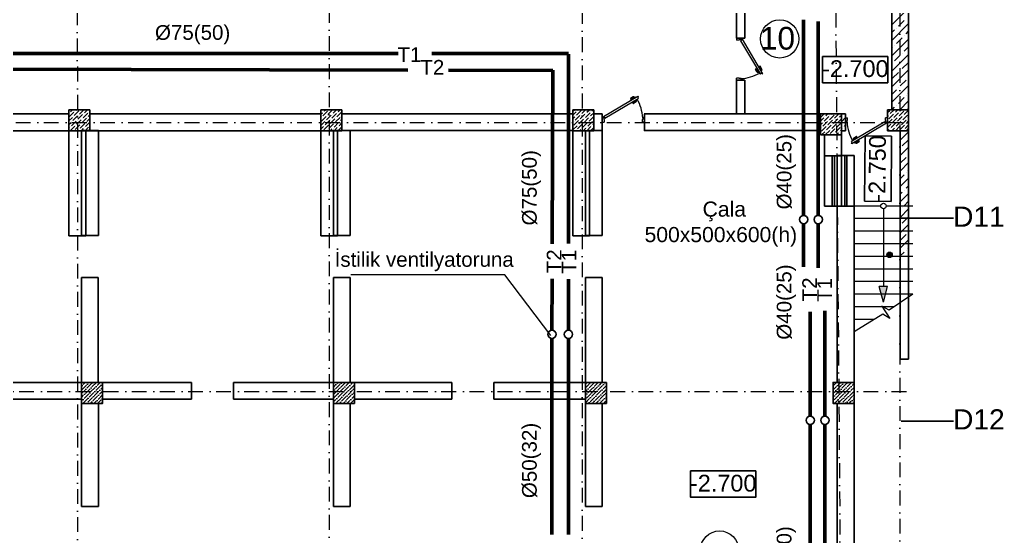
# Model space of a CAD drawing. Header units: millimetres. Extents: x 895788 to 1136524, y -21936 to 400945.
# Drawn here: x 949582 to 973012, y 90870 to 103168 of the extents above; entities that cross this region are included whole.
import ezdxf

# ---------------------------------------------------------------- set-up
doc = ezdxf.new("R2010")
doc.units = ezdxf.units.MM
doc.linetypes.add('Штрихпунктирная', pattern=[670.277762, 352.777767, -176.388884, 0, -141.111112])
for name, color, linetype, lineweight in [('-Sloy', 30, 'Continuous', 50), ('0_Ном._пера__21', 7, 'Continuous', 30), ('Layer2_Ном._пера__1', 7, 'Continuous', 15), ('ДВЕРИ', 7, 'Continuous', 5), ('оси_Ном._пера__1', 7, 'Continuous', 15), ('перегородка_Ном._пера__7', 7, 'Continuous', 60)]:
    doc.layers.add(name, color=color, linetype=linetype, lineweight=lineweight)
for name, color, linetype in [('0_ANNOT_Dimensions', 7, 'Continuous'), ('Layer2', 7, 'Continuous'), ('Конструктив - Ограждающий', 7, 'Continuous')]:
    doc.layers.add(name, color=color, linetype=linetype)
doc.styles.add('Arial-300', font='arial.ttf', dxfattribs={"height": 300})
doc.styles.get("Standard").update_dxf_attribs({"font": 'arial.ttf', "height": 400})
doc.styles.add('Times New  Roman', font='times.ttf')
doc.styles.add('СГЕНЕРИР_СТИЛЬ_1', font='arial.ttf')

msp = doc.modelspace()

# ---------------------------------------------------------------- hatches: boundary and pattern name
h = msp.add_hatch(color=256)
h.dxf.hatch_style = 1
h.paths.add_polyline_path([(970235.964, 97569.314, -1), (970367.517, 97569.314, -1)])
at = {"lineweight": 9}
h = msp.add_hatch(dxfattribs=at)
h.set_pattern_fill('ANSI36', color=256, scale=500)
h.set_pattern_definition([(45, (-689912.153, 2376945.38), (33.1456304, 121.533978), [156.25, -31.25, 0, -31.25])])
h.paths.add_polyline_path([(951055.855, 94531.717), (951055.855, 94031.717), (951555.855, 94031.717), (951555.855, 94531.717)])
h = msp.add_hatch(dxfattribs=at)
h.set_pattern_fill('ANSI36', color=256, scale=500)
h.set_pattern_definition([(45, (-695912.153, 2376945.38), (33.1456304, 121.533978), [156.25, -31.25, 0, -31.25])])
h.paths.add_polyline_path([(957055.855, 94531.717), (957055.855, 94031.717), (957555.855, 94031.717), (957555.855, 94531.717)])
h = msp.add_hatch(dxfattribs=at)
h.set_pattern_fill('ANSI36', color=256, scale=500)
h.set_pattern_definition([(45, (-701912.35, 2376945.38), (33.1456304, 121.533978), [156.25, -31.25, 0, -31.25])])
h.paths.add_polyline_path([(963056.05, 94531.717), (963056.05, 94031.717), (963556.05, 94031.717), (963556.05, 94531.717)])
h = msp.add_hatch(dxfattribs=at)
h.set_pattern_fill('ANSI36', color=256, scale=500)
h.set_pattern_definition([(45, (-707812.524, 2376945.38), (33.1456304, 121.533978), [156.25, -31.25, 0, -31.25])])
h.paths.add_polyline_path([(968956.226, 94531.717), (968956.226, 94031.717), (969456.226, 94031.717), (969456.226, 94531.717)])
at = {"layer": 'Layer2', "linetype": 'Continuous', "lineweight": 0, "true_color": 0x000000}
msp.add_hatch(color=18, dxfattribs=at).paths.add_polyline_path([(970156.421, 96439.938), (970056.421, 96813.143), (970256.421, 96813.143)])

# ---------------------------------------------------------------- linework, layer by layer
at = {"color": 0, "lineweight": 30}
for p, q in [((966656.227, 103525.059), (966656.227, 102725.85)), ((966856.227, 102725.85), (966856.227, 103525.059)), ((970356.421, 101025.059), (970356.421, 103425.059)), ((970756.421, 103425.059), (970756.421, 100525.059)), ((966656.227, 102725.85), (966856.227, 102725.85)), ((966656.227, 101725.85), (966656.227, 100925.059)), ((966656.227, 101725.85), (966856.227, 101725.85)), ((966856.227, 100925.059), (966856.227, 101725.85)), ((945254.29, 100925.059), (950756.05, 100925.059)), ((950756.05, 100925.059), (950756.05, 100525.059)), ((951256.05, 100925.059), (956756.05, 100925.059)), ((956756.05, 100925.059), (956756.05, 100525.059)), ((957256.05, 100925.059), (962756.245, 100925.059)), ((963256.245, 100926.033), (963456.245, 100926.033)), ((963456.245, 100926.033), (963456.245, 100526.033)), ((964456.245, 100926.033), (968656.227, 100926.033)), ((964461.384, 100922.582), (964461.384, 100522.582)), ((969256.421, 100925.059), (969156.227, 100925.059)), ((969256.421, 100925.059), (969256.421, 100525.059)), ((950756.05, 100525.059), (945254.29, 100525.059)), ((950755.969, 98025.059), (950756.05, 100525.059)), ((950756.05, 100525.059), (951156.05, 100525.059)), ((951156.05, 100525.059), (951155.969, 98025.059)), ((956756.05, 100525.059), (951256.05, 100525.059)), ((956755.969, 98025.059), (956756.05, 100525.059)), ((956756.05, 100525.059), (957156.05, 100525.059)), ((957156.05, 100525.059), (957155.969, 98025.059)), ((962756.245, 100526.033), (957256.05, 100526.033)), ((962756.05, 98025.059), (962756.05, 100526.033)), ((963456.245, 100526.033), (963156.05, 100526.033)), ((963156.05, 100525.059), (963156.05, 98025.059)), ((968656.227, 100526.033), (964456.245, 100526.033)), ((969256.421, 100525.059), (969156.227, 100525.059)), ((968756.227, 99930.059), (968756.227, 100425.059)), ((969156.227, 100425.059), (969156.227, 99930.059)), ((968756.227, 98725.228), (968756.227, 99925.228)), ((968756.227, 99925.228), (969156.227, 99925.228)), ((969156.227, 99925.228), (969156.227, 98725.228)), ((969156.227, 98725.228), (968756.227, 98725.228)), ((950755.969, 98025.059), (951155.969, 98025.059)), ((956755.969, 98025.059), (957155.969, 98025.059)), ((962756.05, 98025.059), (963156.05, 98025.059))]:
    msp.add_line(p, q, dxfattribs=at)
at = {"color": 5, "linetype": 'ByBlock', "lineweight": 60, "ltscale": 1.1}
for p, q in [((968252.796, 103161.295), (968252.796, 98511.149)), ((958826.052, 101966.596), (948763.307, 101993.527)), ((962279.022, 101955.618), (959799.646, 101962.572)), ((962267.463, 97834.3), (962279.049, 101964.975)), ((968255.8, 98308.581), (968255.772, 97285.768)), ((962261.697, 95778.447), (962265.111, 96995.757)), ((968413.275, 96213.863), (968413.207, 93731.088)), ((962254.78, 93312.359), (962261.136, 95578.448)), ((968413.201, 93531.088), (968412.982, 85509.672)), ((962254.78, 93312.359), (962254.78, 90916.642))]:
    msp.add_line(p, q, dxfattribs=at)
at = {"color": 1, "linetype": 'ByBlock', "lineweight": 60, "ltscale": 1.1}
for p, q in [((968601.218, 103124.733), (968601.092, 98512.404)), ((958593.91, 102364.893), (948623.708, 102364.893)), ((962654.78, 102364.893), (959396.736, 102364.893)), ((962654.78, 97840.567), (962654.78, 102348.475)), ((968604.097, 98309.837), (968604.068, 97261.67)), ((962654.78, 95778.004), (962654.78, 96994.297)), ((968761.572, 96237.96), (968761.503, 93731.086)), ((962654.78, 90916.642), (962654.78, 95578.053)), ((968761.498, 93531.086), (968761.278, 85509.668))]:
    msp.add_line(p, q, dxfattribs=at)
at = {"color": 3, "lineweight": 30}
for p, q in [((951256.05, 101025.059), (950756.05, 101025.059)), ((950756.05, 101025.059), (950756.05, 100525.059)), ((951256.05, 100525.059), (951256.05, 101025.059)), ((957256.05, 101025.059), (956756.05, 101025.059)), ((956756.05, 101025.059), (956756.05, 100525.059)), ((957256.05, 100525.059), (957256.05, 101025.059)), ((963256.245, 101025.059), (962756.245, 101025.059)), ((962756.245, 101025.059), (962756.245, 100525.059)), ((963256.245, 100525.059), (963256.245, 101025.059)), ((970756.227, 101025.059), (970256.227, 101025.059)), ((970256.227, 101025.059), (970256.227, 100525.059)), ((970756.227, 100525.059), (970756.227, 101025.059)), ((969156.227, 100925.059), (968656.227, 100925.059)), ((968656.227, 100925.059), (968656.227, 100425.059)), ((969156.227, 100425.059), (969156.227, 100925.059)), ((950756.05, 100525.059), (951256.05, 100525.059)), ((956756.05, 100525.059), (957256.05, 100525.059)), ((962756.245, 100525.059), (963256.245, 100525.059)), ((970256.227, 100525.059), (970756.227, 100525.059)), ((968656.227, 100425.059), (969156.227, 100425.059))]:
    msp.add_line(p, q, dxfattribs=at)
at = {"lineweight": 9}
for p, q in [((950794.666, 100975.373), (950844.352, 101025.059)), ((950883.054, 100886.984), (950993.54, 100997.47)), ((950894.103, 100986.421), (950894.103, 100986.421)), ((950916.2, 101008.518), (950932.74, 101025.059)), ((951004.588, 100920.13), (951109.517, 101025.059)), ((951015.637, 101019.567), (951015.637, 101019.567)), ((951126.122, 100953.276), (951197.905, 101025.059)), ((951247.656, 100986.421), (951256.05, 100994.815)), ((956756.05, 101004.33), (956776.779, 101025.059)), ((956804.433, 100875.936), (956914.918, 100986.421)), ((956837.578, 100997.47), (956865.167, 101025.059)), ((956925.967, 100909.081), (957036.452, 101019.567)), ((956937.015, 101008.518), (956937.015, 101008.518)), ((957047.501, 100942.227), (957130.332, 101025.059)), ((957169.035, 100975.373), (957218.721, 101025.059)), ((962758.762, 100986.421), (962797.399, 101025.059)), ((962847.15, 100898.033), (962957.635, 101008.518)), ((962858.199, 100997.47), (962858.199, 100997.47)), ((962880.296, 101019.567), (962885.787, 101025.059)), ((962968.684, 100931.179), (963062.564, 101025.059)), ((963090.218, 100964.324), (963150.952, 101025.059)), ((963211.752, 100997.47), (963239.341, 101025.059)), ((970256.227, 100957.848), (970306.897, 101008.518)), ((970317.945, 100931.179), (970411.825, 101025.059)), ((970439.479, 100964.324), (970500.214, 101025.059)), ((970527.867, 100875.936), (970638.353, 100986.421)), ((970561.013, 100997.47), (970588.602, 101025.059)), ((970649.401, 100909.081), (970756.227, 101015.907)), ((970660.45, 101008.518), (970660.45, 101008.518)), ((950756.05, 100759.98), (950838.86, 100842.79)), ((950761.52, 100853.839), (950872.006, 100964.324)), ((950772.569, 100953.276), (950772.569, 100953.276)), ((950816.763, 100643.916), (950927.248, 100754.402)), ((950849.909, 100765.45), (950960.394, 100875.936)), ((950860.957, 100864.887), (950860.957, 100864.887)), ((950938.297, 100677.062), (951048.782, 100787.547)), ((950949.346, 100776.499), (950949.346, 100776.499)), ((950971.443, 100798.596), (951081.928, 100909.081)), ((950982.491, 100898.033), (950982.491, 100898.033)), ((951059.831, 100710.208), (951170.316, 100820.693)), ((951070.88, 100809.645), (951070.88, 100809.645)), ((951092.977, 100831.742), (951203.462, 100942.227)), ((951104.025, 100931.179), (951104.025, 100931.179)), ((951181.365, 100743.353), (951256.05, 100818.039)), ((951192.414, 100842.79), (951192.414, 100842.79)), ((951214.511, 100864.887), (951256.05, 100906.427)), ((951225.559, 100964.324), (951225.559, 100964.324)), ((956756.05, 100915.942), (956793.384, 100953.276)), ((956756.05, 100827.553), (956760.239, 100831.742)), ((956771.287, 100754.402), (956881.773, 100864.887)), ((956782.336, 100853.839), (956782.336, 100853.839)), ((956815.481, 100975.373), (956815.481, 100975.373)), ((956859.675, 100666.013), (956970.161, 100776.499)), ((956870.724, 100765.45), (956870.724, 100765.45)), ((956892.821, 100787.547), (957003.306, 100898.033)), ((956903.87, 100886.984), (956903.87, 100886.984)), ((956981.209, 100699.159), (957091.695, 100809.645)), ((956992.258, 100798.596), (956992.258, 100798.596)), ((957014.355, 100820.693), (957124.84, 100931.179)), ((957025.404, 100920.13), (957025.404, 100920.13)), ((957102.743, 100732.305), (957213.229, 100842.79)), ((957113.792, 100831.742), (957113.792, 100831.742)), ((957135.889, 100853.839), (957246.374, 100964.324)), ((957146.938, 100953.276), (957146.938, 100953.276)), ((957224.277, 100765.45), (957256.05, 100797.223)), ((957235.326, 100864.887), (957235.326, 100864.887)), ((962756.245, 100895.517), (962836.101, 100975.373)), ((962756.245, 100807.128), (962802.956, 100853.839)), ((962780.859, 100654.965), (962891.344, 100765.45)), ((962791.907, 100754.402), (962791.907, 100754.402)), ((962814.004, 100776.499), (962924.49, 100886.984)), ((962825.053, 100875.936), (962825.053, 100875.936)), ((962902.393, 100688.111), (963012.878, 100798.596)), ((962913.441, 100787.547), (962913.441, 100787.547)), ((962935.538, 100809.645), (963046.024, 100920.13)), ((962946.587, 100909.081), (962946.587, 100909.081)), ((963023.927, 100721.256), (963134.412, 100831.742)), ((963034.975, 100820.693), (963034.975, 100820.693)), ((963057.072, 100842.79), (963167.558, 100953.276)), ((963068.121, 100942.227), (963068.121, 100942.227)), ((963145.461, 100754.402), (963255.946, 100864.887)), ((963156.509, 100853.839), (963156.509, 100853.839)), ((963178.606, 100875.936), (963256.245, 100953.575)), ((963189.655, 100975.373), (963189.655, 100975.373)), ((963244.898, 100765.45), (963244.898, 100765.45)), ((968656.227, 100751.44), (968735.965, 100831.179)), ((968658.625, 100842.227), (968741.456, 100925.059)), ((968747.013, 100753.839), (968857.499, 100864.324)), ((968758.062, 100853.276), (968758.062, 100853.276)), ((968780.159, 100875.373), (968829.845, 100925.059)), ((968835.402, 100665.45), (968945.887, 100775.936)), ((968846.45, 100764.887), (968846.45, 100764.887)), ((968868.547, 100786.984), (968979.033, 100897.47)), ((968879.596, 100886.421), (968879.596, 100886.421)), ((968901.693, 100908.518), (968918.233, 100925.059)), ((968956.936, 100698.596), (969067.421, 100809.081)), ((968967.984, 100798.033), (968967.984, 100798.033)), ((968990.081, 100820.13), (969095.01, 100925.059)), ((969001.13, 100919.567), (969001.13, 100919.567)), ((969078.469, 100731.742), (969156.227, 100809.499)), ((969089.518, 100831.179), (969089.518, 100831.179)), ((969111.615, 100853.276), (969156.227, 100897.887)), ((970256.227, 100869.46), (970273.751, 100886.984)), ((970256.227, 100692.683), (970362.139, 100798.596)), ((970262.702, 100787.547), (970262.702, 100787.547)), ((970284.8, 100809.645), (970395.285, 100920.13)), ((970295.848, 100909.081), (970295.848, 100909.081)), ((970373.188, 100721.256), (970483.673, 100831.742)), ((970384.236, 100820.693), (970384.236, 100820.693)), ((970406.333, 100842.79), (970516.819, 100953.276)), ((970417.382, 100942.227), (970417.382, 100942.227)), ((970494.722, 100754.402), (970605.207, 100864.887)), ((970505.77, 100853.839), (970505.77, 100853.839)), ((970538.916, 100975.373), (970538.916, 100975.373)), ((970583.11, 100666.013), (970693.596, 100776.499)), ((970594.159, 100765.45), (970594.159, 100765.45)), ((970616.256, 100787.547), (970726.741, 100898.033)), ((970627.304, 100886.984), (970627.304, 100886.984)), ((970704.644, 100699.159), (970756.227, 100750.741)), ((970715.693, 100798.596), (970715.693, 100798.596)), ((970737.79, 100820.693), (970756.227, 100839.13)), ((970748.838, 100920.13), (970748.838, 100920.13)), ((950756.05, 100671.592), (950805.715, 100721.256)), ((950756.05, 100583.204), (950772.569, 100599.722)), ((950786.294, 100525.059), (950894.103, 100632.868)), ((950794.666, 100621.819), (950794.666, 100621.819)), ((950827.812, 100743.353), (950827.812, 100743.353)), ((950883.054, 100533.431), (950883.054, 100533.431)), ((950905.151, 100555.528), (951015.637, 100666.013)), ((950916.2, 100654.965), (950916.2, 100654.965)), ((950963.07, 100525.059), (950982.491, 100544.479)), ((951004.588, 100566.577), (951004.588, 100566.577)), ((951026.685, 100588.674), (951137.171, 100699.159)), ((951037.734, 100688.111), (951037.734, 100688.111)), ((951051.459, 100525.059), (951104.025, 100577.625)), ((951126.122, 100599.722), (951126.122, 100599.722)), ((951139.847, 100525.059), (951225.559, 100610.771)), ((951148.219, 100621.819), (951256.05, 100729.65)), ((951159.268, 100721.256), (951159.268, 100721.256)), ((951236.608, 100533.431), (951256.05, 100552.873)), ((951247.656, 100632.868), (951247.656, 100632.868)), ((956756.05, 100650.777), (956848.627, 100743.353)), ((956756.05, 100562.388), (956815.481, 100621.819)), ((956826.53, 100544.479), (956937.015, 100654.965)), ((956837.578, 100643.916), (956837.578, 100643.916)), ((956895.497, 100525.059), (956903.87, 100533.431)), ((956925.967, 100555.528), (956925.967, 100555.528)), ((956948.064, 100577.625), (957058.549, 100688.111)), ((956959.112, 100677.062), (956959.112, 100677.062)), ((956983.886, 100525.059), (957025.404, 100566.577)), ((957047.501, 100588.674), (957047.501, 100588.674)), ((957069.598, 100610.771), (957180.083, 100721.256)), ((957072.274, 100525.059), (957146.938, 100599.722)), ((957080.646, 100710.208), (957080.646, 100710.208)), ((957160.662, 100525.059), (957256.05, 100620.447)), ((957169.035, 100621.819), (957169.035, 100621.819)), ((957191.132, 100643.916), (957256.05, 100708.835)), ((957202.18, 100743.353), (957202.18, 100743.353)), ((962756.245, 100718.74), (962769.81, 100732.305)), ((962756.245, 100541.963), (962858.199, 100643.916)), ((962758.762, 100632.868), (962758.762, 100632.868)), ((962847.15, 100544.479), (962847.15, 100544.479)), ((962869.247, 100566.577), (962979.733, 100677.062)), ((962880.296, 100666.013), (962880.296, 100666.013)), ((962916.117, 100525.059), (962946.587, 100555.528)), ((962968.684, 100577.625), (962968.684, 100577.625)), ((962990.781, 100599.722), (963101.266, 100710.208)), ((963001.83, 100699.159), (963001.83, 100699.159)), ((963004.506, 100525.059), (963068.121, 100588.674)), ((963090.218, 100610.771), (963090.218, 100610.771)), ((963092.894, 100525.059), (963189.655, 100621.819)), ((963112.315, 100632.868), (963222.8, 100743.353)), ((963123.364, 100732.305), (963123.364, 100732.305)), ((963200.703, 100544.479), (963256.245, 100600.021)), ((963211.752, 100643.916), (963211.752, 100643.916)), ((963233.849, 100666.013), (963256.245, 100688.41)), ((968656.227, 100663.052), (968702.819, 100709.645)), ((968656.227, 100574.664), (968669.673, 100588.111)), ((968680.722, 100510.771), (968791.207, 100621.256)), ((968691.77, 100610.208), (968691.77, 100610.208)), ((968713.868, 100632.305), (968824.353, 100742.79)), ((968724.916, 100731.742), (968724.916, 100731.742)), ((968771.786, 100425.059), (968879.596, 100532.868)), ((968780.159, 100521.819), (968780.159, 100521.819)), ((968802.256, 100543.916), (968912.741, 100654.402)), ((968813.304, 100643.353), (968813.304, 100643.353)), ((968890.644, 100455.528), (969001.13, 100566.013)), ((968901.693, 100554.965), (968901.693, 100554.965)), ((968923.79, 100577.062), (969034.275, 100687.547)), ((968934.838, 100676.499), (968934.838, 100676.499)), ((969012.178, 100488.674), (969122.664, 100599.159)), ((969023.227, 100588.111), (969023.227, 100588.111)), ((969045.324, 100610.208), (969155.809, 100720.693)), ((969056.372, 100709.645), (969056.372, 100709.645)), ((969133.712, 100521.819), (969156.227, 100544.334)), ((969144.761, 100621.256), (969144.761, 100621.256)), ((970256.227, 100604.295), (970328.994, 100677.062)), ((970265.379, 100525.059), (970295.848, 100555.528)), ((970317.945, 100577.625), (970317.945, 100577.625)), ((970340.042, 100599.722), (970450.528, 100710.208)), ((970351.091, 100699.159), (970351.091, 100699.159)), ((970353.767, 100525.059), (970417.382, 100588.674)), ((970439.479, 100610.771), (970439.479, 100610.771)), ((970442.155, 100525.059), (970538.916, 100621.819)), ((970461.576, 100632.868), (970572.062, 100743.353)), ((970472.625, 100732.305), (970472.625, 100732.305)), ((970549.965, 100544.479), (970660.45, 100654.965)), ((970561.013, 100643.916), (970561.013, 100643.916)), ((970618.932, 100525.059), (970627.304, 100533.431)), ((970649.401, 100555.528), (970649.401, 100555.528)), ((970671.499, 100577.625), (970756.227, 100662.353)), ((970682.547, 100677.062), (970682.547, 100677.062)), ((970707.32, 100525.059), (970748.838, 100566.577)), ((968658.625, 100488.674), (968658.625, 100488.674)), ((968683.398, 100425.059), (968758.062, 100499.722)), ((968868.547, 100433.431), (968868.547, 100433.431)), ((968948.563, 100425.059), (968967.984, 100444.479)), ((968990.081, 100466.577), (968990.081, 100466.577)), ((969036.952, 100425.059), (969089.518, 100477.625)), ((969111.615, 100499.722), (969111.615, 100499.722)), ((969125.34, 100425.059), (969156.227, 100455.945))]:
    msp.add_line(p, q, dxfattribs=at)
at = {"color": 146, "lineweight": 30, "true_color": 0x105689}
for p, q in [((968937.364, 98725.228), (968937.364, 99925.228)), ((968937.364, 99925.228), (968987.364, 99925.228)), ((968987.364, 99925.228), (968987.364, 98725.228)), ((968987.364, 98725.228), (968937.364, 98725.228))]:
    msp.add_line(p, q, dxfattribs=at)
msp.add_line((972537.48, 98725.228), (972536.855, 98725.228))
msp.add_line((972537.48, 98725.228), (972536.855, 98725.228))
at = {"lineweight": 30}
for p, q in [((970580.159, 98439.246), (971824.815, 98439.246)), ((970580.159, 93613.464), (971824.815, 93613.464))]:
    msp.add_line(p, q, dxfattribs=at)
at = {"lineweight": 0}
for p, q in [((961137.626, 97090.407), (957469.26, 97090.407)), ((962236.885, 95649.147), (961137.626, 97090.407))]:
    msp.add_line(p, q, dxfattribs=at)
at = {"color": 0, "lineweight": 30, "flags": 128}
for points in [[(951055.969, 98031.717), (951056.05, 100531.717), (951456.05, 100531.717), (951455.969, 98031.717)], [(957055.969, 98031.717), (957056.05, 100531.717), (957456.05, 100531.717), (957455.969, 98031.717)], [(963056.05, 98031.717), (963056.05, 100532.692)], [(963456.05, 100531.717), (963456.05, 98031.717)], [(969056.226, 94531.717), (969056.226, 98731.886)], [(969456.226, 98731.886), (969456.226, 86731.717)], [(951055.969, 98031.717), (951455.969, 98031.717)], [(957055.969, 98031.717), (957455.969, 98031.717)], [(963056.05, 98031.717), (963456.05, 98031.717)], [(951455.936, 97031.717), (951455.855, 94531.717), (951055.855, 94531.717), (951055.936, 97031.717)], [(951455.936, 97031.717), (951055.936, 97031.717)], [(957455.936, 97031.717), (957455.855, 94531.717), (957055.855, 94531.717), (957055.936, 97031.717)], [(957455.936, 97031.717), (957055.936, 97031.717)], [(963056.05, 94531.717), (963056.05, 97031.717)], [(963456.05, 97031.717), (963056.05, 97031.717)], [(963456.05, 97031.717), (963456.05, 94531.717)], [(948757.439, 94531.717), (951055.855, 94531.717), (951055.855, 94131.717), (948757.439, 94131.717)], [(953678.086, 94131.717), (951555.855, 94131.717), (951555.855, 94531.717), (953678.086, 94531.717)], [(953678.086, 94131.717), (953678.086, 94531.717)], [(954678.086, 94531.717), (957055.855, 94531.717), (957055.855, 94131.717), (954678.086, 94131.717)], [(954678.086, 94531.717), (954678.086, 94131.717)], [(959876.86, 94131.717), (957555.855, 94131.717), (957555.855, 94531.717), (959876.86, 94531.717)], [(959876.86, 94131.717), (959876.86, 94531.717)], [(960876.86, 94531.717), (963056.05, 94531.717), (963056.05, 94131.717), (960876.86, 94131.717)], [(960876.86, 94531.717), (960876.86, 94131.717)], [(951055.969, 91581.717), (951056.05, 94031.717), (951456.05, 94031.717), (951455.969, 91581.717)], [(957055.969, 91581.717), (957056.05, 94031.717), (957456.05, 94031.717), (957455.969, 91581.717)], [(963056.05, 91581.717), (963056.05, 94031.717)], [(963456.05, 94031.717), (963456.05, 91581.717)], [(969056.226, 88131.717), (969056.226, 94031.717)], [(951055.969, 91581.717), (951455.969, 91581.717)], [(957055.969, 91581.717), (957455.969, 91581.717)], [(963056.05, 91581.717), (963456.05, 91581.717)]]:
    msp.add_lwpolyline(points, dxfattribs=at)
at = {"color": 0, "lineweight": 30}
for points in [[(970556.421, 95085.059), (970556.421, 100525.059)], [(970756.421, 100525.059), (970756.421, 95085.059)], [(970756.421, 95085.059), (970556.421, 95085.059)]]:
    msp.add_lwpolyline(points, dxfattribs=at)
msp.add_lwpolyline([(969456.226, 99931.886), (969456.226, 98731.886), (969056.226, 98731.886), (969056.226, 99931.886)], close=True, dxfattribs=at)
at = {"color": 146, "lineweight": 30, "true_color": 0x105689}
msp.add_lwpolyline([(969287.364, 98731.886), (969237.364, 98731.886), (969237.364, 99931.886), (969287.364, 99931.886)], close=True, dxfattribs=at)
at = {"lineweight": 15}
msp.add_lwpolyline([(970856.421, 96631.717), (970294.355, 96251.064), (970121.685, 96351.951), (970306.17, 96051.431), (970141.699, 96157.35), (969456.421, 95736.669)], dxfattribs=at)
at = {"color": 3, "lineweight": 30}
for points in [[(951555.855, 94531.717), (951055.855, 94531.717), (951055.855, 94031.717), (951555.855, 94031.717)], [(957555.855, 94531.717), (957055.855, 94531.717), (957055.855, 94031.717), (957555.855, 94031.717)], [(963556.05, 94531.717), (963056.05, 94531.717), (963056.05, 94031.717), (963556.05, 94031.717)], [(969456.226, 94531.717), (968956.226, 94531.717), (968956.226, 94031.717), (969456.226, 94031.717)]]:
    msp.add_lwpolyline(points, close=True, dxfattribs=at)
at = {"lineweight": 25}
for centre in [(967685.409, 102710.316), (966251.918, 90543.133)]:
    msp.add_circle(centre, 454.873, dxfattribs=at)
at = {"color": 7, "linetype": 'Continuous', "lineweight": 30, "ltscale": 50}
for centre in [(968255.803, 98408.581), (968604.1, 98409.837), (962261.697, 95678.447), (962652.558, 95678.028), (968413.204, 93631.088), (968761.5, 93631.086)]:
    msp.add_circle(centre, 100, dxfattribs=at)
msp.add_circle((970301.74, 97569.314), 65.776)
at = {"layer": '0_ANNOT_Dimensions', "lineweight": 9}
for p, q in [((966656.227, 103147.578), (966656.227, 102846.328)), ((966656.227, 100947.407), (966656.227, 101184.699)), ((966656.227, 100947.407), (966656.227, 101184.699)), ((966856.227, 100947.407), (966856.227, 101184.699)), ((966856.227, 100947.407), (966856.227, 101184.699)), ((970356.421, 101025.684), (970356.421, 101184.699)), ((951450.321, 100925.059), (951751.571, 100925.059)), ((967594.748, 100926.033), (967421.087, 100926.033)), ((967594.748, 100926.033), (967421.087, 100926.033)), ((951450.321, 100526.033), (951751.571, 100526.033)), ((951451.571, 100526.033), (951752.821, 100526.033)), ((967122.337, 100526.033), (967423.587, 100526.033)), ((967666.005, 100526.033), (967421.087, 100526.033))]:
    msp.add_line(p, q, dxfattribs=at)
at = {"layer": '0_Ном._пера__21', "linetype": 'Continuous'}
for p, q in [((970257.644, 102294.833), (968707.012, 102294.833)), ((968707.012, 102294.833), (968707.012, 101666.261)), ((970257.644, 101666.261), (970257.644, 102294.833)), ((968707.012, 101666.261), (970257.644, 101666.261)), ((969723.002, 100399.791), (969708.501, 98849.226)), ((970351.547, 100393.912), (969723.002, 100399.791)), ((970337.045, 98843.348), (970351.547, 100393.912)), ((969708.501, 98849.226), (970337.045, 98843.348))]:
    msp.add_line(p, q, dxfattribs=at)
at = {"layer": '0_Ном._пера__21', "linetype": 'Continuous', "flags": 128}
msp.add_lwpolyline([(967114.869, 92426.658), (965564.237, 92426.658), (965564.237, 91798.087), (967114.869, 91798.087)], close=True, dxfattribs=at)
at = {"layer": 'Layer2_Ном._пера__1', "linetype": 'Continuous', "lineweight": 25}
for p, q in [((970090.622, 98731.717), (969456.421, 98731.717)), ((970856.421, 98731.717), (970222.221, 98731.717)), ((970856.421, 98431.717), (969456.421, 98431.717)), ((970856.421, 98131.717), (969456.421, 98131.717)), ((970856.421, 97831.717), (969456.421, 97831.717)), ((970856.421, 97531.717), (969456.421, 97531.717)), ((970856.421, 97231.717), (969456.421, 97231.717)), ((970856.421, 96931.717), (969456.421, 96931.717)), ((970856.421, 96631.717), (969456.421, 96631.717)), ((970134.106, 96331.717), (969456.421, 96331.717)), ((970413.446, 96331.717), (970156.315, 96331.717)), ((969937.046, 96031.717), (969456.421, 96031.717))]:
    msp.add_line(p, q, dxfattribs=at)
at = {"layer": 'Layer2_Ном._пера__1', "linetype": 'Continuous'}
for p, q in [((970156.421, 98665.917), (970156.421, 96813.143)), ((970156.421, 96439.938), (970056.421, 96813.143)), ((970256.421, 96813.143), (970056.421, 96813.143)), ((970156.421, 96439.938), (970256.421, 96813.143))]:
    msp.add_line(p, q, dxfattribs=at)
at = {"layer": 'Layer2_Ном._пера__1', "linetype": 'Continuous', "lineweight": 25}
msp.add_circle((970156.421, 98731.717), 65.8, dxfattribs=at)
at = {"layer": 'ДВЕРИ', "color": 251, "lineweight": 25, "true_color": 0x636466}
for p, q in [((966656.421, 102732.276), (966656.421, 102682.33)), ((966721.657, 102682.33), (966657.13, 102682.33)), ((966767.977, 102692.319), (966721.657, 102692.319)), ((966721.657, 102692.319), (966721.657, 102682.33)), ((966780.11, 102684.488), (966751.94, 102667.753)), ((966751.94, 102667.753), (967225.481, 101870.631)), ((966767.977, 102732.276), (966767.977, 102692.319)), ((966767.977, 102732.276), (966767.977, 102692.319)), ((966789.778, 102701.85), (966775.008, 102693.076)), ((966775.008, 102693.076), (966780.11, 102684.488)), ((966789.778, 102701.85), (967278.629, 101878.967)), ((967144.326, 101921.442), (967106.597, 101984.951)), ((967110.083, 101998.641), (967113.486, 102000.662)), ((967127.176, 101997.176), (967157.786, 101945.65)), ((967165.863, 101970.893), (967160, 101967.41)), ((967160, 101967.41), (967197.176, 101904.833)), ((967171.476, 101942.164), (967174.08, 101943.711)), ((967186.3, 101923.14), (967171.706, 101914.47)), ((967204.452, 102043.083), (967235.062, 101991.557)), ((967211.341, 102058.795), (967207.938, 102056.773)), ((967214.093, 101999.545), (967209.03, 101996.538)), ((967251.269, 101936.968), (967214.093, 101999.545)), ((967262.759, 101991.8), (967225.031, 102055.309)), ((967231.575, 101977.867), (967228.172, 101975.846)), ((967240.393, 101955.275), (967255.787, 101964.42)), ((967246.206, 101933.96), (967251.269, 101936.968)), ((966656.421, 101725.85), (966656.421, 101775.722)), ((966721.657, 101775.722), (966656.421, 101775.722)), ((966721.657, 101765.732), (966721.657, 101775.722)), ((966767.977, 101765.732), (966721.657, 101765.732)), ((966767.977, 101725.85), (966767.977, 101765.732)), ((967197.176, 101904.833), (967203.083, 101908.342)), ((967251.246, 101885.938), (967225.484, 101870.633)), ((967261.45, 101868.761), (967251.246, 101885.938)), ((967278.628, 101878.967), (967261.45, 101868.761)), ((963486.671, 100859.39), (964309.554, 101348.241)), ((963520.768, 100821.552), (964317.89, 101295.093)), ((964129.726, 101280.953), (964131.748, 101277.55)), ((964196.721, 101332.371), (964133.212, 101294.643)), ((964145.438, 101274.064), (964196.964, 101304.674)), ((964251.553, 101320.881), (964188.976, 101283.705)), ((964188.976, 101283.705), (964191.983, 101278.643)), ((964191.345, 101196.788), (964242.871, 101227.398)), ((964210.653, 101301.188), (964212.675, 101297.785)), ((964217.628, 101235.475), (964221.11, 101229.613)), ((964221.11, 101229.613), (964283.688, 101266.788)), ((964233.246, 101310.005), (964224.101, 101325.399)), ((964246.357, 101241.088), (964244.81, 101243.692)), ((964254.561, 101315.818), (964251.553, 101320.881)), ((964265.381, 101255.912), (964274.051, 101241.318)), ((964283.688, 101266.788), (964280.179, 101272.695)), ((964319.759, 101331.062), (964302.583, 101320.858)), ((964302.583, 101320.858), (964317.887, 101295.097)), ((964309.554, 101348.24), (964319.759, 101331.062)), ((964189.88, 101179.695), (964187.858, 101183.098)), ((964267.079, 101213.938), (964203.57, 101176.209)), ((963456.245, 100837.589), (963496.202, 100837.589)), ((963456.245, 100837.589), (963496.202, 100837.589)), ((963486.671, 100859.39), (963495.445, 100844.621)), ((963495.445, 100844.621), (963504.033, 100849.722)), ((963496.202, 100837.589), (963496.202, 100791.269)), ((963496.202, 100791.269), (963506.191, 100791.269)), ((963504.033, 100849.722), (963520.768, 100821.552)), ((963506.191, 100791.269), (963506.191, 100726.742)), ((964422.789, 100791.269), (964412.799, 100791.269)), ((964412.799, 100791.269), (964412.799, 100726.033)), ((964462.671, 100837.589), (964422.789, 100837.589)), ((964422.789, 100837.589), (964422.789, 100791.269)), ((969249.801, 100834.834), (969299.672, 100834.834)), ((969289.683, 100723.278), (969289.683, 100769.598)), ((969289.683, 100769.598), (969299.672, 100769.598)), ((969299.672, 100769.598), (969299.672, 100834.834)), ((970256.227, 100834.834), (970206.281, 100834.834)), ((970206.281, 100769.598), (970206.281, 100834.125)), ((970216.27, 100769.598), (970206.281, 100769.598)), ((970216.27, 100723.278), (970216.27, 100769.598)), ((963456.245, 100726.033), (963506.191, 100726.033)), ((964462.671, 100726.033), (964412.799, 100726.033)), ((969249.801, 100723.278), (969289.683, 100723.278)), ((970191.704, 100739.316), (969394.582, 100265.774)), ((970225.801, 100701.477), (969402.918, 100212.626)), ((970208.439, 100711.145), (970191.704, 100739.316)), ((970217.027, 100716.247), (970208.439, 100711.145)), ((970256.227, 100723.278), (970216.27, 100723.278)), ((970256.227, 100723.278), (970216.27, 100723.278)), ((970225.801, 100701.477), (970217.027, 100716.247)), ((969491.361, 100331.255), (969428.784, 100294.079)), ((969428.784, 100294.079), (969432.293, 100288.172)), ((969447.091, 100304.955), (969438.421, 100319.549)), ((969445.393, 100346.929), (969508.902, 100384.658)), ((969466.115, 100319.779), (969467.662, 100317.175)), ((969521.127, 100364.079), (969469.601, 100333.469)), ((969494.844, 100325.392), (969491.361, 100331.255)), ((969567.034, 100286.804), (969515.508, 100256.193)), ((969523.496, 100277.162), (969520.488, 100282.225)), ((969522.592, 100381.172), (969524.613, 100377.769)), ((969582.746, 100279.914), (969580.724, 100283.317)), ((969392.712, 100229.805), (969409.888, 100240.009)), ((969402.918, 100212.627), (969392.712, 100229.805)), ((969409.888, 100240.009), (969394.584, 100265.771)), ((969457.911, 100245.049), (969460.919, 100239.986)), ((969460.919, 100239.986), (969523.496, 100277.162)), ((969479.226, 100250.862), (969488.371, 100235.468)), ((969501.818, 100259.68), (969499.797, 100263.083)), ((969515.751, 100228.496), (969579.26, 100266.224))]:
    msp.add_line(p, q, dxfattribs=at)
for centre, radius, start, end in [((967115.185, 101990.053), 9.989, 120.7132922, 210.7132922), ((967118.588, 101992.074), 9.989, 30.7132922, 120.7132922), ((967161.502, 101931.646), 19.978, 210.7132922, 300.7132922), ((967166.374, 101950.752), 9.989, 210.7132922, 300.7132922), ((967213.04, 102048.185), 9.989, 120.7132922, 210.7132922), ((967216.443, 102050.207), 9.989, 30.7132922, 120.7132922), ((967226.474, 101986.455), 9.989, 300.7132922, 30.7132922), ((967245.583, 101981.596), 19.978, 300.7132922, 30.7132922), ((966699.074, 102797.084), 1033.401, 273.4076549, 299.5705888), ((964138.314, 101286.055), 9.989, 120.7132922, 210.7132922), ((964140.336, 101282.652), 9.989, 210.7132922, 300.7132922), ((964206.925, 101315.195), 19.978, 30.7132922, 120.7132922), ((964202.065, 101296.086), 9.989, 30.7132922, 120.7132922), ((964237.769, 101235.986), 9.989, 300.7132922, 30.7132922), ((964256.875, 101231.114), 19.978, 300.7132922, 30.7132922), ((963391.437, 100768.686), 1033.401, 3.4076549, 29.5705888), ((964196.446, 101188.2), 9.989, 120.7132922, 210.7132922), ((964198.468, 101184.797), 9.989, 210.7132922, 300.7132922), ((970321.034, 100792.181), 1033.401, 183.4076549, 209.5705888), ((969455.597, 100329.753), 19.978, 120.7132922, 210.7132922), ((969474.703, 100324.881), 9.989, 120.7132922, 210.7132922), ((969514.004, 100376.07), 9.989, 30.7132922, 120.7132922), ((969516.025, 100372.667), 9.989, 300.7132922, 30.7132922), ((969572.136, 100278.215), 9.989, 30.7132922, 120.7132922), ((969574.158, 100274.812), 9.989, 300.7132922, 30.7132922), ((969505.547, 100245.672), 19.978, 210.7132922, 300.7132922), ((969510.406, 100264.781), 9.989, 210.7132922, 300.7132922)]:
    msp.add_arc(centre, radius, start, end, dxfattribs=at)
at = {"layer": 'Конструктив - Ограждающий', "color": 18, "linetype": 'Continuous', "lineweight": 0, "true_color": 0x000000}
for p, q in [((970356.421, 103042.567), (970738.913, 103425.059)), ((970511.963, 103014.261), (970649.849, 103152.146)), ((970356.421, 102674.872), (970756.421, 103074.872)), ((970356.421, 102858.719), (970420.039, 102922.337)), ((970466.001, 102968.299), (970466.001, 102968.299)), ((970695.811, 102830.413), (970756.421, 102891.024)), ((970356.421, 102307.176), (970756.421, 102707.176)), ((970466.001, 102600.603), (970603.887, 102738.489)), ((970649.849, 102784.451), (970649.849, 102784.451)), ((970356.421, 102491.024), (970374.077, 102508.679)), ((970420.039, 102554.641), (970420.039, 102554.641)), ((970649.849, 102416.755), (970756.421, 102523.328)), ((970356.421, 101939.481), (970756.421, 102339.481)), ((970420.039, 102186.946), (970557.925, 102324.832)), ((970603.887, 102370.794), (970603.887, 102370.794)), ((970356.421, 101571.785), (970756.421, 101971.785)), ((970374.077, 102140.984), (970374.077, 102140.984)), ((970557.925, 101957.136), (970557.925, 101957.136)), ((970603.887, 102003.098), (970741.773, 102140.984)), ((970374.077, 101773.288), (970511.963, 101911.174)), ((970557.925, 101589.441), (970695.811, 101727.326)), ((970741.773, 101773.288), (970741.773, 101773.288)), ((970356.421, 101204.09), (970756.421, 101604.09)), ((970356.421, 101387.937), (970466.001, 101497.517)), ((970511.963, 101543.479), (970511.963, 101543.479)), ((970511.963, 101175.783), (970649.849, 101313.669)), ((970545.086, 101025.059), (970756.421, 101236.394)), ((970695.811, 101359.631), (970695.811, 101359.631)), ((970741.773, 101405.593), (970756.421, 101420.242)), ((970361.238, 101025.059), (970420.039, 101083.859)), ((970466.001, 101129.821), (970466.001, 101129.821)), ((970728.934, 101025.059), (970756.421, 101052.546)), ((969156.227, 100923.133), (969158.152, 100925.059)), ((969156.227, 100739.286), (969256.421, 100839.481)), ((970756.227, 100868.504), (970756.421, 100868.698)), ((970756.227, 100868.504), (970756.421, 100868.698)), ((969179.067, 100578.278), (969179.067, 100578.278)), ((969225.029, 100624.24), (969256.421, 100655.633)), ((970756.227, 100684.656), (970756.421, 100684.851)), ((970756.227, 100684.656), (970756.421, 100684.851)), ((970556.421, 100301.003), (970756.421, 100501.003)), ((970556.421, 100484.851), (970557.925, 100486.354)), ((970603.887, 100164.62), (970741.773, 100302.506)), ((970556.421, 99933.307), (970756.421, 100133.307)), ((970557.925, 100118.659), (970557.925, 100118.659)), ((970557.925, 99750.963), (970695.811, 99888.849)), ((970741.773, 99934.811), (970741.773, 99934.811)), ((970556.421, 99565.612), (970756.421, 99765.612)), ((970741.773, 99567.115), (970756.421, 99581.764)), ((970556.421, 99381.764), (970649.849, 99475.191)), ((970556.421, 99197.916), (970756.421, 99397.916)), ((970695.811, 99521.153), (970695.811, 99521.153)), ((970649.849, 99107.496), (970649.849, 99107.496)), ((970695.811, 99153.458), (970756.421, 99214.069)), ((970556.421, 99014.069), (970603.887, 99061.534)), ((970556.421, 98830.221), (970756.421, 99030.221)), ((970556.421, 98462.525), (970756.421, 98662.525)), ((970556.421, 98646.373), (970557.925, 98647.876)), ((970603.887, 98693.838), (970603.887, 98693.838)), ((970649.849, 98739.8), (970756.421, 98846.373)), ((970603.887, 98326.143), (970741.773, 98464.029)), ((970556.421, 98094.83), (970756.421, 98294.83)), ((970557.925, 98280.181), (970557.925, 98280.181)), ((970557.925, 97912.485), (970695.811, 98050.371)), ((970741.773, 98096.333), (970741.773, 98096.333)), ((970556.421, 97727.134), (970756.421, 97927.134)), ((970741.773, 97728.638), (970756.421, 97743.287)), ((970556.421, 97543.287), (970649.849, 97636.714)), ((970695.811, 97682.676), (970695.811, 97682.676))]:
    msp.add_line(p, q, dxfattribs=at)
at = {"layer": 'оси_Ном._пера__1', "linetype": 'Штрихпунктирная'}
for p, q in [((921331.1, 100720.874), (970607.817, 100720.693)), ((921413.987, 94317.209), (970753.784, 94317.209))]:
    msp.add_line(p, q, dxfattribs=at)
at = {"layer": 'оси_Ном._пера__1', "linetype": 'Штрихпунктирная', "flags": 128}
for points in [[(950949.423, 113447.952), (950972.037, 73061.335), (950970.875, 71469.149)], [(956945.354, 113502.288), (956964.945, 74049.915), (956964.944, 71450.372)], [(962979.803, 113476.519), (962979.803, 74192.069), (962979.803, 71592.525)], [(970538.401, 113410.644), (970556.421, 73995.32), (970556.421, 71395.792)], [(968938.335, 113388.891), (969256.226, 74001.979), (969256.226, 71402.436)]]:
    msp.add_lwpolyline(points, dxfattribs=at)

# ---------------------------------------------------------------- texts
at = {"layer": '-Sloy', "color": 18, "lineweight": 50, "true_color": 0x000000, "style": 'Arial-300'}
for s, p in [(' Çala', (965708.692, 98478.707)), ('500x500x600(h)', (964466.25, 97872.568))]:
    msp.add_text(s, height=360, dxfattribs=at).set_placement(p)
at = {"char_height": 350, "attachment_point": 1, "style": 'Times New  Roman'}
for s, insert, width in [('{\\fArial|b0|i0|c238|p34;%%C75(50)}', (952805.205, 103038.001), 487.89948), ('{\\fArial|b0|i0|c0|p34;T\\fArial|b0|i0|c238|p34;1}', (958580.507, 102512.125), 484.80531), ('{\\fArial|b0|i0|c0|p34;T\\fArial|b0|i0|c238|p34;2}', (959126.034, 102208.312), 487.89948)]:
    msp.add_mtext(s, dxfattribs=dict(at, insert=insert, width=width))
at = {"char_height": 350, "width": 487.89948, "attachment_point": 1, "rotation": 90, "style": 'Times New  Roman'}
for s, insert in [('{\\fArial|b0|i0|c238|p34;%%C40(25)}', (967614.507, 98650.698)), ('{\\fArial|b0|i0|c238|p34;%%C75(50)}', (961547.586, 98269.121)), ('{\\fArial|b0|i0|c0|p34;T\\fArial|b0|i0|c238|p34;2}', (962137.89, 97131.427)), ('{\\fArial|b0|i0|c0|p34;T\\fArial|b0|i0|c238|p34;1}', (962492.406, 97121.374)), ('{\\fArial|b0|i0|c238|p34;%%C40(25)}', (967614.507, 95548.509)), ('{\\fArial|b0|i0|c0|p34;T\\fArial|b0|i0|c238|p34;2}', (968223.595, 96462.27)), ('{\\fArial|b0|i0|c0|p34;T\\fArial|b0|i0|c238|p34;1}', (968578.111, 96452.217)), ('{\\fArial|b0|i0|c238|p34;%%C50(32)}', (961547.586, 91778.818)), ('{\\fArial|b0|i0|c238|p34;%%C32(20)}', (967614.507, 89316.29))]:
    msp.add_mtext(s, dxfattribs=dict(at, insert=insert))
at = {"char_height": 480, "attachment_point": 3}
for s, insert in [('{\\fArial|b0|i0|c238|p34;D11}', (973044.463, 98719.027)), ('{\\fArial|b0|i0|c238|p34;D12}', (973044.463, 93893.245))]:
    msp.add_mtext_dynamic_manual_height_columns(s, width=1030.0719, gutter_width=2000, heights=[0], dxfattribs=dict(at, insert=insert))
at = {"color": 0, "lineweight": 30, "insert": (957107.544, 97635.643), "char_height": 350, "attachment_point": 1}
msp.add_mtext_dynamic_manual_height_columns('\\A1;\\pxqc;{\\fArial|b0|i0|c238|p34;İstilik ventilyatoruna}', width=4220.53446, gutter_width=1, heights=[0], dxfattribs=at)
at = {"layer": '0_Ном._пера__21', "lineweight": 50, "style": 'СГЕНЕРИР_СТИЛЬ_1'}
msp.add_text('-2.700', height=400, dxfattribs=at).set_placement((968694.607, 101802.705))
msp.add_text('-2.750', height=400, rotation=89.4641577, dxfattribs=at).set_placement((970200.491, 98832.219))
at = {"layer": '0_Ном._пера__21', "linetype": 'Continuous', "insert": (966339.553, 92131.938), "char_height": 400, "attachment_point": 5, "style": 'СГЕНЕРИР_СТИЛЬ_1'}
msp.add_mtext('{-2.700}', dxfattribs=at)
at = {"layer": 'перегородка_Ном._пера__7', "lineweight": 50, "style": 'СГЕНЕРИР_СТИЛЬ_1'}
msp.add_text('10', height=540, dxfattribs=at).set_placement((967212.149, 102455.286))

doc.saveas('drawing.dxf')
